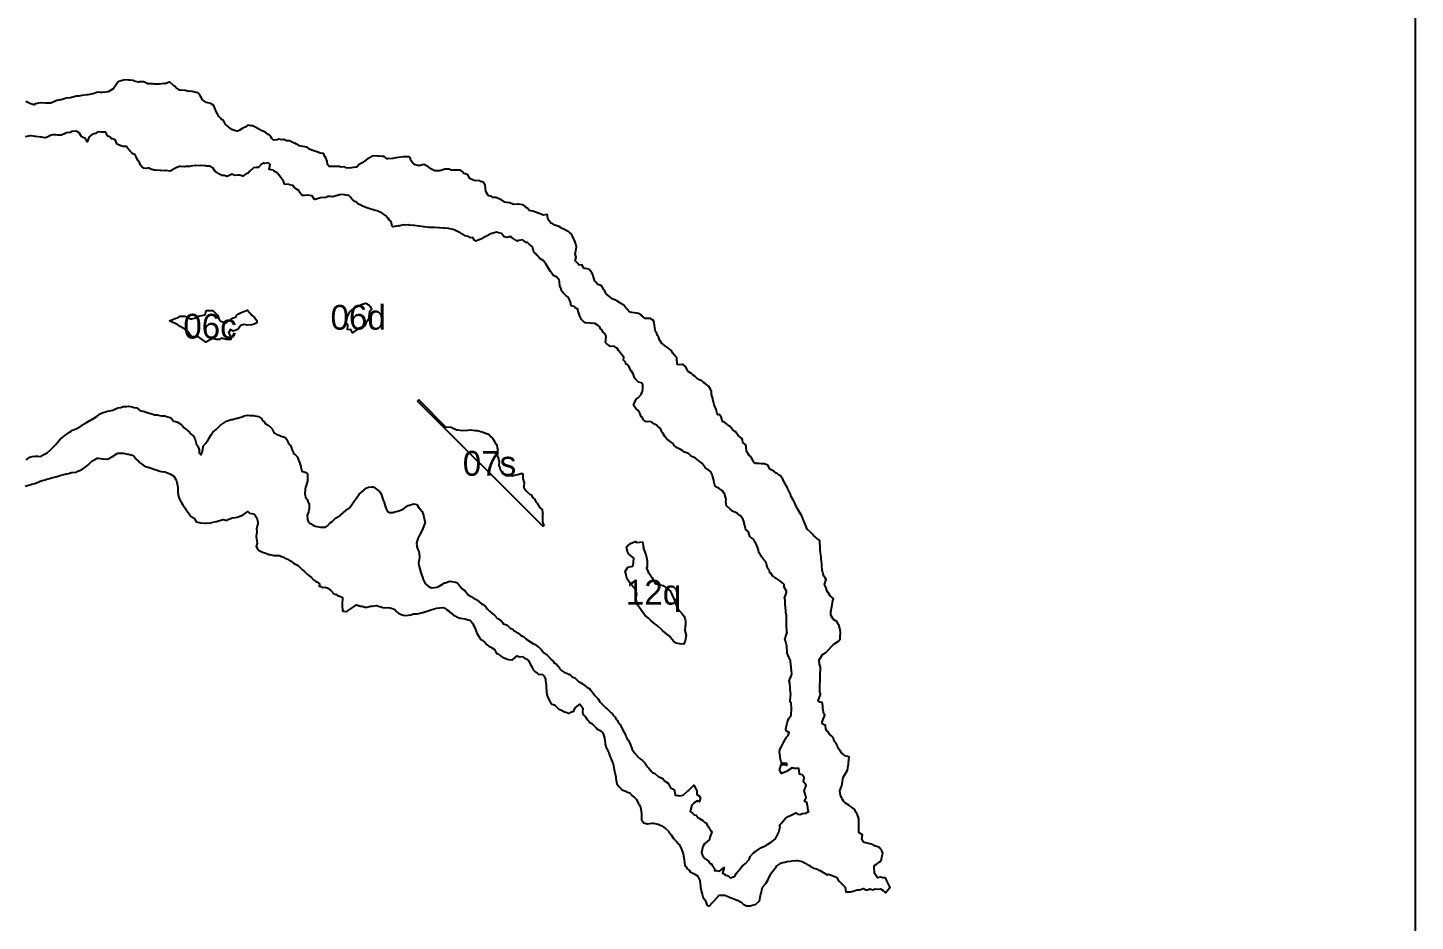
# Model space of a CAD drawing. Header units: millimetres. Extents: x 0 to 600, y 0 to 900.
# Drawn here: x 140.9 to 280.8, y 577.2 to 667.3 of the extents above; entities that cross this region are included whole.
import ezdxf
from ezdxf.enums import TextEntityAlignment as Align

# ---------------------------------------------------------------- set-up
doc = ezdxf.new("R2010")
doc.units = ezdxf.units.MM
doc.layers.add('CORTE', color=1, linetype='Continuous')
doc.layers.add('GRABADO', color=5, linetype='Continuous')

msp = doc.modelspace()

# ---------------------------------------------------------------- linework, layer by layer
at = {"layer": 'CORTE'}
for points in [[(280.82, 732.69), (280.82, 456.02)], [(140.79, 623.7), (141.13, 623.97), (141.38, 624.01), (141.68, 624.06), (141.95, 624.06), (142.19, 624.03), (142.57, 624.23), (142.7, 624.29), (142.88, 624.39), (143.2, 624.65), (143.6, 625.08), (143.72, 625.21), (144.21, 625.77), (144.25, 625.82), (144.33, 625.88), (144.78, 626.22), (145.15, 626.48), (145.3, 626.59), (145.45, 626.67), (145.83, 626.81), (146.28, 627.08), (146.34, 627.12), (146.4, 627.17), (146.87, 627.46), (147.26, 627.68), (147.4, 627.76), (147.57, 627.87), (147.92, 628.1), (148.25, 628.31), (148.45, 628.43), (148.86, 628.57), (148.98, 628.6), (149.01, 628.61), (149.5, 628.7), (149.65, 628.77), (150.03, 628.92), (150.33, 628.97), (150.56, 629.05), (150.93, 629.06), (151.1, 629.09), (151.45, 629.02), (151.63, 628.97), (151.92, 628.93), (152.19, 628.71), (152.25, 628.67), (152.68, 628.57), (152.69, 628.57), (153.09, 628.42), (153.2, 628.4), (153.53, 628.29), (153.72, 628.22), (153.97, 628.21), (154.24, 628.15), (154.43, 628.14), (154.77, 628.11), (154.91, 628.06), (155.3, 627.95), (155.37, 627.92), (155.42, 627.85), (155.63, 627.58), (155.82, 627.54), (156.05, 627.47), (156.36, 627.28), (156.42, 627.24), (156.5, 627.16), (156.72, 626.93), (156.89, 626.79), (157.04, 626.66), (157.26, 626.47), (157.34, 626.35), (157.42, 626.28), (157.66, 626.07), (157.82, 625.75), (157.85, 625.59), (157.96, 625.21), (158.01, 625.15), (158.07, 625.06), (158.21, 624.68), (158.23, 624.37), (158.37, 624.24), (158.4, 624.2), (158.48, 624.36), (158.59, 624.68), (158.61, 625.06), (158.88, 625.37), (159.15, 625.76), (159.4, 626.16), (159.61, 626.47), (159.93, 626.75), (160.37, 627.17), (160.46, 627.24), (160.58, 627.33), (160.99, 627.59), (161.45, 627.77), (161.54, 627.77), (162.05, 627.88), (162.06, 627.88), (162.57, 628.04), (162.75, 628.11), (163.12, 628.18), (163.33, 628.16), (163.65, 628.15), (163.84, 628.12), (164.19, 628.07), (164.31, 628), (164.51, 627.86), (164.61, 627.67), (164.74, 627.58), (164.88, 627.35), (165.17, 627.17), (165.23, 627.13), (165.26, 627.1), (165.56, 626.84), (165.75, 626.45), (165.76, 626.42), (165.78, 626.41), (166.08, 626.22), (166.28, 626.18), (166.5, 626.08), (166.82, 625.97), (166.91, 625.89), (167.03, 625.77), (167.16, 625.49), (167.37, 625.2), (167.41, 625.12), (167.45, 625.06), (167.59, 624.65), (167.74, 624.38), (167.8, 624.3), (167.87, 624.27), (168.12, 623.97), (168.22, 623.67), (168.31, 623.52), (168.42, 623.13), (168.46, 623.02), (168.47, 622.96), (168.57, 622.53), (168.9, 622.45), (168.98, 622.41), (169.14, 622.29), (169.15, 621.83), (169.13, 621.54), (168.94, 620.91), (168.93, 620.84), (168.92, 620.82), (168.88, 620.17), (168.89, 620.12), (168.94, 619.94), (169.09, 619.7), (169.16, 619.5), (169.31, 619.28), (169.32, 618.77), (169.24, 618.46), (169.11, 618.07), (169.15, 617.68), (169.25, 617.42), (169.34, 617.31), (169.43, 617.26), (169.69, 617.11), (169.94, 617.01), (170.08, 616.96), (170.44, 616.91), (170.55, 616.91), (170.94, 616.89), (171.14, 617.05), (171.44, 617.33), (171.58, 617.44), (171.96, 617.81), (172.45, 618.09), (172.48, 618.1), (172.51, 618.13), (173, 618.59), (173.33, 618.83), (173.52, 619.03), (173.83, 619.51), (174.04, 619.78), (174.34, 620.21), (174.57, 620.44), (175.02, 620.81), (175.11, 620.88), (175.3, 620.93), (175.67, 620.98), (175.72, 620.98), (175.83, 620.92), (176.09, 620.73), (176.24, 620.63), (176.42, 620.45), (176.6, 620.2), (176.65, 620.01), (176.78, 619.61), (176.81, 619.53), (176.82, 619.5), (176.97, 619.05), (177.05, 618.8), (177.14, 618.6), (177.28, 618.43), (177.42, 618.38), (177.75, 618.39), (177.96, 618.44), (178.26, 618.51), (178.63, 618.65), (178.77, 618.7), (178.95, 618.84), (179.29, 619.07), (179.53, 619.15), (179.85, 619.26), (180.15, 619.19), (180.41, 618.83), (180.41, 618.83), (180.43, 618.82), (180.7, 618.47), (180.83, 618.1), (180.86, 617.95), (180.97, 617.48), (180.98, 617.43), (180.99, 617.38), (180.96, 617.31), (180.73, 616.66), (180.44, 616.08), (180.35, 615.96), (180.28, 615.76), (180.13, 615.29), (180.16, 614.94), (180.26, 614.64), (180.35, 614.51), (180.44, 613.91), (180.43, 613.88), (180.34, 613.22), (180.35, 613.11), (180.44, 612.81), (180.5, 612.61), (180.51, 612.54), (180.65, 612.13), (180.74, 611.85), (180.8, 611.63), (180.96, 611.28), (180.99, 611.23), (181.03, 611.19), (181.29, 610.96), (181.45, 610.87), (181.64, 610.79), (181.93, 610.81), (182.17, 610.84), (182.43, 610.95), (182.83, 611.2), (182.96, 611.28), (183.03, 611.3), (183.5, 611.46), (183.69, 611.43), (184.05, 611.36), (184.15, 611.31), (184.34, 611.19), (184.48, 611.01), (184.61, 610.86), (184.74, 610.68), (184.99, 610.5), (185.07, 610.41), (185.13, 610.35), (185.34, 610.09), (185.65, 609.9), (185.69, 609.86), (185.77, 609.81), (186.02, 609.65), (186.16, 609.61), (186.4, 609.42), (186.69, 609.16), (186.71, 609.15), (186.77, 609.12), (187.08, 608.91), (187.23, 608.68), (187.34, 608.57), (187.48, 608.42), (187.65, 608.31), (187.74, 608.23), (187.99, 608.04), (188.26, 607.71), (188.26, 607.71), (188.63, 607.51), (188.8, 607.3), (188.88, 607.16), (189.23, 607.04), (189.28, 607.01), (189.31, 606.99), (189.58, 606.72), (189.83, 606.63), (189.95, 606.49), (190.18, 606.34), (190.28, 606.26), (190.34, 606.25), (190.63, 606.01), (190.87, 605.88), (190.99, 605.8), (191.16, 605.64), (191.31, 605.53), (191.39, 605.46), (191.66, 605.3), (191.91, 605.14), (192.02, 605.09), (192.25, 604.95), (192.39, 604.87), (192.45, 604.79), (192.7, 604.57), (192.96, 604.24), (192.96, 604.24), (192.97, 604.23), (193.29, 603.98), (193.49, 603.79), (193.61, 603.69), (193.7, 603.55), (193.9, 603.39), (194.01, 603.23), (194.21, 603.13), (194.45, 602.85), (194.5, 602.77), (194.55, 602.65), (194.75, 602.45), (195.05, 602.24), (195.08, 602.23), (195.24, 602.18), (195.44, 602.04), (195.56, 602.07), (195.81, 601.8), (196.09, 601.72), (196.21, 601.6), (196.34, 601.46), (196.49, 601.31), (196.61, 601.26), (196.86, 601.1), (197.14, 600.9), (197.21, 600.86), (197.3, 600.78), (197.56, 600.62), (197.68, 600.46), (197.85, 600.3), (198.02, 600.07), (198.11, 599.94), (198.2, 599.81), (198.4, 599.63), (198.57, 599.37), (198.64, 599.26), (198.72, 599.18), (198.93, 598.97), (199.23, 598.69), (199.24, 598.68), (199.25, 598.68), (199.54, 598.39), (199.77, 598.17), (199.85, 598.1), (199.94, 597.99), (200.13, 597.76), (200.3, 597.49), (200.38, 597.4), (200.44, 597.29), (200.64, 597.04), (200.82, 596.68), (200.86, 596.63), (200.88, 596.58), (201.07, 596.21), (201.22, 595.89), (201.26, 595.77), (201.35, 595.64), (201.5, 595.39), (201.6, 595.19), (201.7, 594.95), (201.86, 594.49), (201.86, 594.48), (201.87, 594.47), (202.1, 594.14), (202.37, 593.84), (202.38, 593.83), (202.39, 593.82), (202.69, 593.55), (202.9, 593.37), (203, 593.26), (203.15, 593.13), (203.3, 592.94), (203.43, 592.73), (203.57, 592.61), (203.69, 592.43), (203.83, 592.27), (203.94, 592.15), (204.17, 592.06), (204.47, 591.79), (204.48, 591.78), (204.52, 591.75), (204.85, 591.58), (204.99, 591.48), (205.18, 591.3), (205.51, 591.08), (205.54, 591.05), (205.55, 591.02), (205.73, 590.63), (206.03, 590.48), (206.1, 590.4), (206.13, 590.32), (206.2, 589.87), (206.52, 589.83), (206.62, 589.82), (207, 589.88), (207.52, 590.34), (207.54, 590.32), (207.55, 590.34), (208.1, 590.88), (208.28, 590.51), (208.39, 590.32), (208.39, 589.96), (208.67, 589.77), (208.69, 589.68), (208.75, 589.64), (208.66, 589.22), (208.45, 589.3), (208.13, 589.09), (207.9, 588.87), (207.77, 588.38), (207.72, 588.24), (207.96, 588.05), (208.12, 587.88), (208.32, 587.86), (208.53, 587.59), (208.62, 587.56), (208.65, 587.53), (209, 587.34), (209.17, 587.14), (209.34, 587.1), (209.43, 586.86), (209.57, 586.68), (209.71, 586.41), (209.81, 586.32), (209.89, 586.14), (209.72, 585.64), (209.66, 585.4), (209.18, 584.98), (209, 584.71), (208.94, 584.39), (208.88, 584.06), (208.98, 583.8), (209.18, 583.53), (209.24, 583.49), (209.29, 583.41), (209.57, 583.22), (209.7, 582.98), (209.87, 582.94), (209.96, 582.71), (210.13, 582.56), (210.22, 582.25), (210.34, 582.27), (210.67, 582.2), (211.14, 582.58), (210.97, 582.01), (211.19, 581.93), (211.26, 581.85), (211.56, 581.74), (211.76, 581.53), (211.9, 581.59), (212.21, 581.72), (212.39, 582.01), (212.73, 582.41), (212.95, 582.71), (213.26, 582.96), (213.66, 583.39), (213.77, 583.71), (214.14, 584.11), (214.32, 584.21), (214.42, 584.26), (214.84, 584.57), (215.35, 584.8), (215.37, 584.83), (215.39, 584.83), (215.88, 585.14), (216.31, 585.49), (216.38, 585.6), (216.67, 586.16), (216.78, 586.67), (216.73, 586.85), (216.91, 587.03), (217.35, 587.58), (217.45, 587.66), (217.53, 587.69), (217.98, 587.9), (218.39, 588.1), (218.57, 587.97), (218.78, 587.93), (219.04, 588.02), (219.4, 588.08), (219.54, 588.15), (219.67, 588.24), (219.62, 588.35), (219.55, 588.88), (219.53, 588.91), (219.51, 589.09), (219.24, 589.26), (219.43, 589.61), (219.3, 590), (219.23, 590.3), (219.4, 590.86), (219.37, 590.96), (219.16, 591.21), (219.2, 591.67), (219.11, 591.79), (219.01, 591.94), (218.75, 592), (218.71, 592.37), (218.68, 592.57), (218.54, 592.56), (218.19, 592.57), (218.02, 592.65), (217.54, 592.33), (217.54, 592.32), (217.52, 592.31), (216.94, 592.06), (216.82, 592.22), (216.73, 592.37), (216.91, 592.98), (217.42, 592.98), (217.45, 592.86), (217.47, 593.06), (217.46, 593.07), (217.45, 593.08), (216.98, 593.08), (216.9, 593.25), (216.81, 593.65), (216.79, 593.76), (216.73, 594.25), (216.76, 594.49), (216.9, 594.71), (217.12, 595.2), (217.43, 595.72), (217.59, 595.9), (217.7, 596.21), (217.43, 596.34), (217.38, 596.46), (217.35, 596.54), (217.42, 596.88), (217.54, 597.27), (217.68, 597.62), (217.9, 597.96), (217.94, 598.63), (217.89, 599.22), (217.8, 599.29), (217.84, 599.91), (217.88, 600.03), (217.82, 600.56), (217.82, 600.71), (217.77, 601.17), (217.71, 601.42), (217.94, 601.99), (217.97, 602.12), (217.98, 602.16), (217.94, 602.43), (217.89, 602.73), (217.9, 602.8), (217.85, 603.37), (217.84, 603.47), (217.67, 603.79), (217.5, 604.18), (217.5, 604.3), (217.46, 604.89), (217.47, 604.94), (217.42, 605.02), (217.33, 605.43), (217.26, 605.57), (217.42, 606.11), (217.5, 606.28), (217.48, 606.34), (217.45, 606.97), (217.45, 607.66), (217.45, 607.7), (217.42, 607.99), (217.38, 608.31), (217.38, 608.35), (217.34, 608.93), (217.29, 609.04), (217.31, 609.59), (217.23, 609.74), (217.42, 610.32), (217.43, 610.44), (217.42, 610.46), (217.21, 610.85), (217.21, 611.11), (217.06, 611.27), (216.92, 611.37), (216.74, 611.53), (216.42, 611.72), (216.37, 611.72), (216.34, 611.78), (216.02, 611.98), (215.87, 612.27), (215.74, 612.31), (215.71, 612.5), (215.53, 612.76), (215.43, 613.2), (215.4, 613.27), (215.34, 613.4), (215.16, 613.62), (214.95, 613.87), (214.88, 613.96), (214.81, 614.1), (214.64, 614.36), (214.62, 614.59), (214.5, 614.87), (214.33, 615.29), (214.33, 615.33), (214.29, 615.36), (214.1, 615.69), (213.79, 615.9), (213.76, 615.92), (213.73, 615.97), (213.6, 616.43), (213.34, 616.65), (213.31, 616.77), (213.24, 617.06), (213.17, 617.3), (213.17, 617.37), (213.02, 617.75), (212.8, 618.03), (212.77, 618.07), (212.74, 618.08), (212.45, 618.32), (212.23, 618.41), (212.05, 618.49), (211.76, 618.72), (211.74, 618.75), (211.71, 618.75), (211.39, 619.06), (211.31, 619.47), (211.34, 619.73), (211.21, 620.16), (211.23, 620.25), (211.16, 620.29), (210.98, 620.56), (210.65, 620.8), (210.25, 621), (210.12, 621.54), (210.12, 621.57), (210.1, 621.64), (209.98, 622.07), (209.93, 622.22), (209.81, 622.49), (209.61, 622.63), (209.47, 622.7), (209.25, 622.9), (209.18, 623.04), (209.07, 623.14), (208.91, 623.36), (208.59, 623.58), (208.58, 623.58), (208.26, 623.86), (208.05, 623.96), (207.86, 624.04), (207.59, 624.28), (207.56, 624.33), (207.54, 624.33), (207.15, 624.46), (206.99, 624.6), (206.8, 624.7), (206.48, 624.86), (206.42, 624.89), (206.32, 624.97), (206.08, 625.17), (205.93, 625.37), (205.8, 625.48), (205.56, 625.65), (205.44, 625.69), (205.41, 625.75), (205.16, 626.04), (204.96, 626.38), (204.93, 626.44), (204.88, 626.52), (204.72, 626.84), (204.47, 627.06), (204.42, 627.11), (204.38, 627.14), (204.07, 627.33), (203.86, 627.47), (203.74, 627.55), (203.37, 627.53), (203.21, 627.56), (202.98, 627.76), (202.93, 627.94), (202.79, 628.01), (202.67, 628.32), (202.61, 628.46), (202.45, 628.68), (202.28, 628.84), (202.15, 628.99), (202.01, 629.19), (202.27, 629.79), (202.48, 629.95), (202.79, 630.26), (202.93, 630.6), (202.94, 630.81), (202.94, 631.26), (202.9, 631.38), (202.82, 631.44), (202.52, 631.51), (202.28, 631.75), (202.2, 631.81), (202.1, 631.94), (202, 632.29), (201.8, 632.62), (201.76, 632.64), (201.74, 632.7), (201.56, 633.08), (201.37, 633.3), (201.25, 633.35), (201.21, 633.55), (200.99, 633.74), (201.02, 634.03), (200.87, 634.23), (200.7, 634.46), (200.61, 634.58), (200.5, 634.71), (200.37, 634.95), (200.2, 635.03), (200.05, 635.16), (199.7, 635.13), (199.54, 635.21), (199.33, 635.39), (199.2, 635.53), (199.24, 636.13), (199.21, 636.24), (199.13, 636.41), (198.96, 636.56), (198.81, 636.78), (198.68, 636.89), (198.61, 637.1), (198.44, 637.23), (198.12, 637.45), (198.11, 637.45), (197.63, 637.47), (197.62, 637.47), (197.12, 637.51), (197.06, 637.55), (196.78, 637.84), (196.59, 638.19), (196.56, 638.27), (196.51, 638.48), (196.41, 638.77), (196.4, 638.87), (196.13, 639.02), (196.01, 639.16), (195.74, 639.22), (195.66, 639.59), (195.6, 639.76), (195.47, 640.07), (195.4, 640.11), (195.17, 640.25), (195.04, 640.38), (194.95, 640.5), (194.75, 640.72), (194.72, 640.98), (194.58, 641.2), (194.55, 641.68), (194.52, 641.79), (194.43, 641.92), (194.27, 642.11), (193.93, 642.28), (193.88, 642.31), (193.86, 642.35), (193.63, 642.68), (193.42, 643.06), (193.41, 643.09), (193.38, 643.12), (193.16, 643.45), (192.93, 643.74), (192.92, 643.77), (192.9, 643.77), (192.55, 644), (192.34, 644.27), (192.26, 644.34), (192.23, 644.43), (191.96, 644.63), (191.84, 645.15), (191.83, 645.16), (191.82, 645.17), (191.51, 645.4), (191.32, 645.61), (191.18, 645.59), (190.93, 645.8), (190.83, 645.86), (190.81, 645.87), (190.46, 645.79), (190.31, 645.75), (190.25, 645.76), (190.19, 645.8), (189.89, 646.01), (189.75, 646.11), (189.56, 646.19), (189.26, 646.12), (188.98, 646.17), (188.7, 646.5), (188.28, 646.6), (188.21, 646.63), (187.73, 646.52), (187.71, 646.52), (187.62, 646.49), (187.2, 646.25), (186.9, 646.09), (186.68, 645.98), (186.29, 645.79), (186.12, 645.74), (186.07, 645.76), (185.97, 645.81), (185.82, 646.12), (185.58, 646.07), (185.37, 646.22), (185.05, 646.29), (184.94, 646.35), (184.67, 646.49), (184.57, 646.56), (184.52, 646.58), (184.19, 646.75), (184, 646.85), (183.81, 646.91), (183.49, 646.97), (183.36, 647), (182.98, 647.04), (182.88, 647.05), (182.46, 647.07), (182.38, 647.08), (181.93, 647.11), (181.88, 647.11), (181.41, 647.13), (181.37, 647.13), (180.89, 647.18), (180.89, 647.18), (180.87, 647.18), (180.41, 647.24), (180.36, 647.24), (179.93, 647.3), (179.84, 647.31), (179.44, 647.35), (179.32, 647.37), (178.93, 647.35), (178.8, 647.37), (178.35, 647.26), (178.28, 647.27), (177.78, 647.18), (177.73, 647.17), (177.7, 647.2), (177.69, 647.22), (177.56, 647.73), (177.37, 647.9), (177.29, 648.05), (177.18, 648.13), (177, 648.33), (176.67, 648.55), (176.66, 648.56), (176.63, 648.58), (176.29, 648.74), (176.17, 648.78), (175.87, 648.87), (175.65, 648.94), (175.44, 648.99), (175.12, 649.11), (175.02, 649.13), (174.73, 649.27), (174.62, 649.31), (174.58, 649.33), (174.22, 649.49), (174.05, 649.7), (173.9, 649.75), (173.66, 649.97), (173.56, 650.05), (173.51, 650.15), (173.31, 650.35), (173.04, 650.36), (172.86, 650.42), (172.53, 650.45), (172.37, 650.42), (172.03, 650.29), (171.66, 650.19), (171.47, 650.24), (171.19, 650.24), (170.98, 650.15), (170.53, 650.09), (170.44, 650.11), (170.03, 649.96), (169.92, 649.93), (169.87, 649.94), (169.82, 649.98), (169.6, 650.3), (169.38, 650.35), (169.18, 650.36), (168.87, 650.33), (168.59, 650.34), (168.34, 650.69), (168.32, 650.75), (168.29, 650.8), (168.02, 650.99), (167.76, 651.23), (167.73, 651.31), (167.64, 651.35), (167.33, 651.42), (167.28, 651.45), (166.83, 651.48), (166.71, 651.78), (166.61, 651.93), (166.51, 652.07), (166.36, 652.28), (166.2, 652.46), (166.09, 652.61), (165.9, 652.74), (165.74, 652.82), (165.69, 652.89), (165.28, 652.96), (165.37, 653.48), (165.26, 653.58), (165.19, 653.64), (164.8, 653.58), (164.7, 653.6), (164.46, 653.45), (164.2, 653.17), (163.98, 653.18), (163.68, 653.13), (163.3, 652.76), (163.16, 652.58), (163, 652.55), (162.61, 652.29), (162.32, 652.39), (162.08, 652.39), (161.79, 652.37), (161.55, 652.5), (161.32, 652.39), (161.03, 652.24), (160.74, 652.37), (160.49, 652.37), (160.27, 652.49), (159.95, 652.68), (159.91, 652.69), (159.82, 652.76), (159.64, 653.08), (159.42, 653.21), (159.32, 653.29), (158.93, 653.31), (158.85, 653.33), (158.4, 653.36), (158.36, 653.37), (157.89, 653.34), (157.83, 653.35), (157.38, 653.31), (157.26, 653.26), (156.85, 653.28), (156.71, 653.23), (156.33, 653.28), (156.21, 653.25), (155.83, 653.1), (155.41, 652.87), (155.29, 652.8), (154.85, 652.85), (154.76, 652.82), (154.34, 652.87), (154.24, 652.85), (153.81, 652.88), (153.69, 652.91), (153.34, 652.98), (153.17, 653.12), (152.92, 653.07), (152.64, 653.09), (152.44, 653.22), (152.26, 653.47), (152.21, 653.66), (152.08, 653.82), (151.96, 654.02), (151.91, 654.17), (151.78, 654.43), (151.58, 654.54), (151.42, 654.63), (151.22, 654.85), (151.14, 654.98), (151.04, 655.09), (150.88, 655.28), (150.56, 655.28), (150.41, 655.33), (150.03, 655.47), (149.97, 655.48), (149.93, 655.55), (149.77, 655.93), (149.51, 656.06), (149.38, 656.05), (149.24, 656.22), (149.05, 656.33), (148.95, 656.38), (148.81, 656.71), (148.47, 656.71), (148.35, 656.73), (147.98, 656.75), (147.75, 656.59), (147.47, 656.53), (147.13, 656.24), (146.91, 655.75), (146.76, 656.09), (146.44, 656.22), (146.39, 656.27), (146.34, 656.29), (146.13, 656.65), (145.83, 656.81), (145.8, 656.83), (145.37, 656.78), (145.2, 656.68), (144.84, 656.66), (144.57, 656.53), (144.31, 656.41), (143.93, 656.42), (143.77, 656.47), (143.45, 656.45), (143.28, 656.42), (142.89, 656.21), (142.74, 656.17), (142.7, 656.17), (142.32, 656.21), (142.23, 656.23), (142.21, 656.22), (141.74, 656.3), (141.67, 656.3), (141.28, 656.36), (141.17, 656.36), (140.69, 656.26)]]:
    msp.add_lwpolyline(points, dxfattribs=at)
for points in [[(173.17, 636.81), (173.19, 637.26), (173.04, 637.47), (173.03, 637.69), (173.11, 637.89), (173.18, 638.15), (173.41, 638.6), (173.44, 638.63), (173.97, 639.07), (174.25, 639.18), (174.66, 639.37), (175.03, 639.49), (175.34, 639.31), (175.49, 639.1), (175.6, 638.85), (175.39, 638.64), (175.36, 638.4), (175.32, 638.15), (175.37, 637.97), (175.24, 637.79), (175.01, 637.48), (174.88, 637.15), (174.29, 636.93), (174.17, 636.85), (173.68, 636.49), (173.51, 636.82), (173.17, 636.81)], [(158.83, 638.3), (158.94, 638.75), (159.61, 638.75), (160.08, 638.28), (160.23, 637.83), (160.27, 637.76), (160.32, 637.71), (160.52, 637.62), (160.94, 637.5), (161.08, 637.66), (161.33, 637.78), (161.44, 637.91), (161.64, 638), (161.9, 638.08), (162.01, 638.29), (162.18, 638.41), (162.33, 638.48), (162.61, 638.62), (163.08, 638.77), (163.52, 638.29), (163.8, 638.03), (164.02, 637.74), (164.04, 637.51), (163.78, 637.38), (163.53, 637.29), (163.05, 637.26), (162.77, 637.33), (162.37, 637.22), (162.39, 637.2), (162.12, 636.82), (161.66, 636.67), (161.36, 636.82), (161.27, 636.62), (161.18, 636.56), (161.35, 636.17), (161.41, 635.81), (160.96, 635.81), (160.44, 635.96), (160.31, 635.81), (159.92, 635.81), (159.59, 635.93), (159.33, 635.78), (158.88, 635.54), (158.16, 636.08), (157.46, 636.08), (157.08, 636.62), (156.76, 636.86), (156.29, 637.13), (156.07, 637.3), (155.24, 637.72), (155.85, 637.97), (156.08, 638), (156.29, 638.16), (156.82, 638.16), (157.34, 637.92), (157.49, 637.9), (157.88, 638.01), (158.15, 638.1), (158.27, 638.22), (158.83, 638.3)], [(192.95, 617.12), (192.95, 617.11), (192.96, 617.09), (192.96, 617.08), (192.95, 617.07), (192.95, 617.07), (192.95, 617.06), (192.95, 617.05), (192.94, 617.04), (192.93, 617.03), (192.92, 617.02), (192.91, 617.02), (192.9, 617.02), (192.9, 617.01), (192.89, 617.01), (192.87, 617.01), (192.86, 617.01), (192.85, 617.02), (192.83, 617.03), (180.24, 629.62), (180.35, 629.73), (183.06, 627.01), (183.62, 626.98), (183.64, 626.98), (184.04, 626.79), (184.05, 626.79), (184.07, 626.77), (184.12, 626.71), (184.31, 626.71), (184.31, 626.71), (184.78, 626.66), (185.32, 626.68), (185.57, 626.73), (185.58, 626.73), (186.06, 626.66), (186.25, 626.65), (186.25, 626.65), (186.39, 626.62), (186.84, 626.49), (186.85, 626.49), (187.09, 626.38), (187.38, 626.27), (187.4, 626.27), (187.41, 626.26), (187.62, 626.01), (187.77, 625.89), (187.78, 625.88), (187.96, 625.62), (187.97, 625.62), (187.97, 625.61), (188.05, 625.4), (188.21, 625.25), (188.21, 625.25), (188.22, 625.23), (188.23, 625.21), (188.27, 624.87), (188.3, 624.84), (188.31, 624.83), (188.32, 624.81), (188.32, 624.79), (188.32, 624.77), (188.29, 624.68), (188.31, 624.38), (188.31, 624.37), (188.27, 624.1), (188.34, 624), (188.35, 623.99), (188.36, 623.97), (188.36, 623.97), (188.44, 623.59), (188.45, 623.58), (188.46, 623.56), (188.46, 623.54), (188.46, 623.54), (188.46, 623.53), (188.44, 623.13), (188.53, 622.89), (188.53, 622.89), (188.56, 622.74), (188.77, 622.44), (188.84, 622.39), (188.84, 622.39), (189.12, 622.1), (189.67, 622.11), (189.82, 622.09), (189.89, 622.11), (190.36, 622.21), (190.66, 622.3), (190.66, 622.3), (190.68, 622.3), (190.77, 622.31), (190.78, 622.31), (190.79, 622.31), (190.8, 622.31), (190.8, 622.31), (190.82, 622.3), (190.84, 622.28), (190.85, 622.26), (190.86, 622.25), (190.86, 622.24), (190.86, 622.23), (190.85, 622.23), (190.84, 622.18), (190.84, 622.14), (190.84, 621.78), (190.92, 621.6), (190.92, 621.6), (190.93, 621.58), (190.97, 621.37), (190.97, 621.37), (190.95, 621.05), (190.95, 621.04), (190.91, 620.95), (190.94, 620.91), (190.94, 620.91), (191.15, 620.6), (191.26, 620.51), (191.53, 620.24), (191.65, 620.18), (191.66, 620.18), (191.68, 620.16), (191.68, 620.16), (191.86, 619.86), (191.99, 619.76), (192, 619.75), (192.01, 619.74), (192.16, 619.47), (192.31, 619.32), (192.44, 619.08), (192.58, 618.86), (192.78, 618.73), (192.79, 618.72), (192.8, 618.7), (192.8, 618.69), (192.8, 618.68), (192.83, 618.32), (192.85, 618.29), (192.85, 618.28), (192.86, 618.27), (192.86, 618.25), (192.85, 618.23), (192.82, 618.18), (192.82, 617.83), (192.84, 617.57), (192.85, 617.43), (192.95, 617.12)], [(207.31, 605.99), (207.29, 605.84), (207.23, 605.44), (207.19, 605.36), (207.08, 605.1), (206.68, 605.12), (206.3, 605.21), (206.04, 605.41), (205.59, 605.93), (205.58, 605.93), (205.55, 605.96), (204.97, 606.45), (204.9, 606.51), (204.38, 606.97), (204.2, 607.13), (203.77, 607.5), (203.51, 607.72), (203.16, 608.03), (202.8, 608.51), (202.77, 608.56), (202.75, 608.59), (202.38, 609.09), (202.3, 609.48), (202.26, 609.64), (202.32, 610.01), (202.35, 610.16), (202.21, 610.6), (202.24, 610.66), (202.12, 610.75), (201.72, 611.17), (201.41, 611.63), (201.37, 611.7), (201.34, 611.75), (201.23, 612.24), (201.18, 612.43), (201.39, 612.8), (201.4, 612.83), (201.44, 612.86), (201.94, 612.97), (202.01, 613.31), (202.01, 613.37), (202.04, 613.79), (201.52, 614.22), (201.42, 614.31), (201.4, 614.44), (201.31, 614.89), (201.37, 614.97), (201.43, 615.01), (201.71, 615.25), (202.17, 615.45), (202.35, 615.35), (202.93, 615.42), (203, 614.87), (202.99, 614.84), (203.15, 614.38), (203.26, 614.13), (203.33, 613.84), (203.37, 613.5), (203.37, 613.31), (203.39, 612.95), (203.32, 612.78), (203.48, 612.39), (203.5, 612.3), (203.61, 612.18), (203.88, 611.78), (204.1, 611.41), (204.16, 611.26), (204.28, 611.17), (204.44, 611.15), (204.98, 611.03), (205.36, 610.75), (205.7, 610.47), (205.85, 610.2), (205.9, 610.05), (206.08, 609.67), (206.23, 609.28), (206.29, 609.15), (206.4, 608.82), (206.52, 608.64), (206.69, 608.42), (206.94, 608.12), (207.1, 607.88), (207.22, 607.58), (207.25, 607.45), (207.25, 607.02), (207.23, 606.92), (207.17, 606.51), (207.17, 606.47), (207.31, 605.99)]]:
    msp.add_lwpolyline(points, close=True, dxfattribs=at)
at = {"layer": 'GRABADO'}
for points in [[(280.82, 732.69), (280.82, 478.57)], [(140.68, 621.02), (141.14, 621.16), (141.36, 621.22), (141.66, 621.3), (142.06, 621.47), (142.18, 621.53), (142.53, 621.63), (142.71, 621.68), (142.76, 621.7), (143.23, 621.85), (143.45, 621.91), (143.76, 621.98), (144.1, 622.08), (144.28, 622.13), (144.75, 622.25), (144.8, 622.27), (145.05, 622.32), (145.33, 622.4), (145.4, 622.41), (145.84, 622.43), (145.99, 622.53), (146.35, 622.68), (146.81, 623.01), (146.87, 623.04), (146.98, 623.15), (147.39, 623.56), (147.64, 623.7), (147.94, 623.84), (148.06, 623.84), (148.48, 623.79), (148.54, 623.8), (148.99, 623.76), (149.03, 623.78), (149.49, 624.01), (149.96, 624.32), (150.03, 624.36), (150.58, 624.36), (151, 624.27), (151.11, 624.26), (151.46, 624.15), (151.67, 624.02), (151.81, 623.87), (151.94, 623.69), (152.09, 623.55), (152.19, 623.42), (152.39, 623.28), (152.7, 623.06), (152.72, 623.05), (152.84, 623.02), (153.14, 622.93), (153.21, 622.91), (153.57, 622.79), (153.74, 622.72), (153.98, 622.65), (154.25, 622.55), (154.39, 622.52), (154.77, 622.47), (154.87, 622.44), (155.19, 622.32), (155.29, 622.28), (155.32, 622.25), (155.66, 622.04), (155.87, 621.72), (155.91, 621.64), (155.93, 621.58), (156.03, 621.08), (156.07, 620.87), (156.08, 620.44), (156.11, 620.18), (156.17, 619.89), (156.33, 619.51), (156.36, 619.47), (156.39, 619.42), (156.59, 619.09), (156.79, 618.82), (156.85, 618.74), (156.91, 618.65), (157.1, 618.39), (157.28, 618.13), (157.35, 618.04), (157.42, 617.97), (157.7, 617.81), (157.92, 617.44), (158.34, 617.35), (158.42, 617.34), (158.83, 617.31), (158.93, 617.3), (159.37, 617.35), (159.45, 617.36), (159.93, 617.46), (159.96, 617.47), (159.98, 617.47), (160.49, 617.65), (160.67, 617.67), (161.01, 617.57), (161.15, 617.66), (161.53, 617.83), (161.84, 617.86), (162.05, 617.9), (162.53, 618.09), (162.57, 618.1), (162.64, 618.14), (163.13, 618.47), (163.28, 618.32), (163.68, 618.26), (163.74, 618.2), (163.83, 618.13), (164.03, 617.84), (164.12, 617.4), (164.14, 617.26), (164.01, 616.69), (164.04, 616.42), (163.96, 616), (164.01, 615.7), (164.05, 615.3), (163.98, 614.96), (164.13, 614.65), (164.17, 614.6), (164.2, 614.59), (164.52, 614.41), (164.71, 614.34), (164.94, 614.29), (165.24, 614.16), (165.34, 614.13), (165.74, 614.05), (165.78, 614.05), (166.26, 614.04), (166.31, 614.03), (166.43, 613.98), (166.74, 613.88), (166.82, 613.82), (167.11, 613.68), (167.34, 613.54), (167.48, 613.47), (167.74, 613.28), (167.82, 613.23), (167.86, 613.2), (168.2, 613.03), (168.4, 612.83), (168.51, 612.73), (168.67, 612.58), (168.82, 612.45), (168.92, 612.37), (169.12, 612.15), (169.43, 611.9), (169.44, 611.9), (169.46, 611.89), (169.75, 611.6), (169.95, 611.44), (170.09, 611.38), (170.34, 611.17), (170.31, 610.94), (170.46, 610.96), (170.67, 610.81), (170.97, 610.84), (171.19, 610.76), (171.5, 610.51), (171.53, 610.49), (171.54, 610.48), (171.81, 610.19), (172.04, 610.11), (172.18, 610.01), (172.56, 609.89), (172.62, 609.85), (172.68, 609.77), (172.65, 609.1), (172.64, 609.05), (172.66, 608.48), (172.76, 608.43), (173.04, 608.4), (173.05, 608.4), (173.15, 608.43), (173.53, 608.69), (173.96, 608.98), (174.09, 609.07), (174.5, 608.95), (174.64, 608.94), (174.93, 608.82), (175.13, 608.83), (175.5, 608.92), (175.66, 608.93), (176.09, 608.99), (176.21, 608.97), (176.54, 608.86), (176.73, 608.79), (176.96, 608.76), (177.24, 608.79), (177.49, 608.75), (177.78, 608.68), (177.94, 608.6), (178.11, 608.41), (178.23, 608.29), (178.32, 608.24), (178.59, 608.1), (178.82, 608.03), (179, 607.99), (179.32, 608.04), (179.56, 608.07), (179.84, 608.15), (180.16, 608.16), (180.35, 608.21), (180.78, 608.3), (180.87, 608.33), (181.18, 608.43), (181.4, 608.5), (181.46, 608.52), (181.92, 608.65), (182.15, 608.74), (182.45, 608.76), (182.75, 608.8), (183.02, 608.72), (183.17, 608.61), (183.43, 608.42), (183.5, 608.34), (183.56, 608.3), (183.81, 608.06), (184.07, 607.92), (184.16, 607.87), (184.53, 607.73), (184.57, 607.72), (184.57, 607.72), (185.04, 607.67), (185.1, 607.64), (185.48, 607.52), (185.65, 607.38), (185.81, 607.2), (185.89, 607), (186, 606.74), (186.18, 606.31), (186.18, 606.3), (186.19, 606.28), (186.4, 605.89), (186.55, 605.63), (186.63, 605.56), (186.69, 605.53), (186.98, 605.33), (187.22, 605.08), (187.28, 605.04), (187.39, 604.95), (187.62, 604.81), (187.73, 604.74), (187.99, 604.56), (188.16, 604.23), (188.21, 604.17), (188.25, 604.15), (188.55, 603.95), (188.77, 603.8), (188.91, 603.76), (189.26, 603.59), (189.27, 603.6), (189.41, 603.57), (189.76, 603.51), (189.78, 603.5), (189.85, 603.56), (190.29, 603.92), (190.51, 603.83), (190.85, 603.86), (191, 603.74), (191.33, 603.56), (191.37, 603.51), (191.41, 603.47), (191.6, 603.08), (191.76, 602.83), (191.81, 602.67), (191.93, 602.49), (192.06, 602.34), (192.31, 602.17), (192.38, 602.1), (192.41, 602.09), (192.84, 602.03), (192.98, 601.9), (193.14, 601.62), (193.14, 601.42), (193.21, 601.01), (193.21, 600.72), (193.23, 600.34), (193.27, 600.04), (193.33, 599.81), (193.51, 599.45), (193.53, 599.4), (193.56, 599.37), (193.76, 599.06), (194, 598.98), (194.15, 598.88), (194.35, 598.69), (194.45, 598.59), (194.52, 598.54), (194.83, 598.41), (195.04, 598.27), (195.21, 598.25), (195.52, 598.1), (195.68, 598.25), (196, 598.35), (196.14, 598.68), (196.59, 599.05), (196.76, 598.84), (196.9, 598.66), (196.87, 598.23), (196.94, 597.98), (197.07, 597.88), (197.16, 597.78), (197.33, 597.52), (197.53, 597.3), (197.61, 597.22), (197.67, 597.18), (197.95, 596.98), (198.2, 596.69), (198.24, 596.66), (198.28, 596.61), (198.58, 596.44), (198.72, 596.33), (198.93, 596.17), (199.02, 595.87), (199.07, 595.62), (199.16, 595.17), (199.16, 595.03), (199.26, 594.69), (199.32, 594.57), (199.34, 594.49), (199.51, 594.13), (199.62, 593.81), (199.69, 593.69), (199.78, 593.4), (199.88, 593.23), (199.91, 593.1), (200.02, 592.71), (200.07, 592.4), (200.13, 592.16), (200.24, 591.7), (200.24, 591.6), (200.31, 591.17), (200.33, 591.05), (200.34, 591.03), (200.57, 590.71), (200.82, 590.44), (200.84, 590.41), (200.94, 590.37), (201.24, 590.27), (201.31, 590.23), (201.65, 590.1), (201.86, 589.86), (201.95, 589.79), (202.08, 589.66), (202.27, 589.49), (202.4, 589.24), (202.48, 589.07), (202.57, 588.95), (202.71, 588.66), (202.78, 588.23), (202.8, 588.05), (202.8, 587.53), (202.82, 587.4), (202.91, 587.27), (203.05, 587.09), (203.39, 586.98), (203.43, 586.98), (203.89, 587.04), (204.02, 587.06), (204.44, 586.97), (204.49, 586.96), (204.58, 586.89), (204.89, 586.78), (204.99, 586.7), (205.25, 586.53), (205.52, 586.24), (205.55, 586.21), (205.57, 586.18), (205.82, 585.87), (206.05, 585.51), (206.05, 585.5), (206.06, 585.49), (206.36, 585.22), (206.57, 584.95), (206.64, 584.87), (206.69, 584.78), (206.85, 584.44), (206.97, 584.08), (207.03, 583.97), (207.11, 583.39), (207.11, 583.37), (207.11, 583.37), (207.2, 582.81), (207.27, 582.7), (207.42, 582.45), (207.61, 582.3), (207.71, 582.16), (208, 582.03), (208.08, 581.98), (208.12, 581.96), (208.45, 581.73), (208.67, 581.33), (208.68, 581.3), (208.69, 581.29), (208.77, 580.7), (208.77, 580.58), (208.85, 580.14), (208.93, 579.9), (208.99, 579.64), (209.19, 579.34), (209.23, 579.28), (209.26, 579.21), (209.4, 578.82), (209.64, 578.67), (209.97, 579.04), (210.11, 579.18), (210.14, 579.23), (210.66, 579.79), (211.1, 579.8), (211.23, 579.8), (211.55, 579.66), (211.77, 579.55), (211.94, 579.5), (212.29, 579.37), (212.36, 579.34), (212.55, 579.25), (212.72, 579.13), (212.82, 579.11), (213.08, 578.89), (213.34, 578.77), (213.44, 578.71), (213.81, 578.71), (213.97, 578.78), (214.32, 578.87), (214.7, 579.23), (214.8, 579.75), (214.84, 579.9), (214.88, 580), (215.02, 580.61), (215.34, 580.98), (215.55, 581.31), (215.86, 581.95), (215.89, 582.01), (216.38, 582.64), (216.43, 582.71), (216.94, 583.07), (217.25, 583.13), (217.48, 583.2), (217.87, 583.24), (218.01, 583.25), (218.42, 583.28), (218.54, 583.29), (218.92, 583.21), (219.09, 583.14), (219.32, 583.01), (219.62, 582.83), (219.67, 582.81), (219.83, 582.73), (220.05, 582.59), (220.14, 582.51), (220.45, 582.45), (220.66, 582.3), (220.83, 582.27), (221.2, 582.06), (221.21, 582.05), (221.26, 582.03), (221.52, 581.84), (221.67, 581.92), (222.04, 581.79), (222.22, 581.71), (222.46, 581.62), (222.65, 581.31), (222.69, 581.23), (222.76, 581.2), (223, 580.94), (223.29, 580.67), (223.31, 580.65), (223.35, 580.61), (223.43, 580.13), (223.88, 580.13), (224.26, 580.22), (224.56, 580.34), (224.8, 580.32), (225.21, 580.48), (225.36, 580.35), (225.61, 580.35), (225.85, 580.45), (226.14, 580.34), (226.37, 580.42), (226.7, 580.39), (226.91, 580.44), (227.19, 580.26), (227.42, 580.04), (227.83, 580.55), (227.87, 580.58), (227.67, 580.96), (227.56, 581.24), (227.49, 581.42), (227.39, 581.56), (227.15, 581.53), (226.9, 581.62), (226.62, 581.55), (226.33, 581.93), (226.32, 581.97), (226.3, 582.06), (226.26, 582.6), (226.27, 582.68), (226.32, 582.78), (226.46, 582.89), (226.85, 583.14), (227.01, 583.38), (227.03, 583.63), (227.14, 584.04), (227.04, 584.28), (226.84, 584.55), (226.8, 584.6), (226.63, 584.67), (226.42, 584.74), (226.36, 584.74), (226.02, 584.93), (225.84, 584.97), (225.58, 585.03), (225.3, 585.12), (225.15, 585.22), (225.02, 585.42), (225.09, 585.89), (224.75, 586.07), (224.74, 586.1), (224.73, 586.11), (224.73, 586.82), (224.73, 586.82), (224.73, 587.01), (224.74, 587.51), (224.74, 587.53), (224.56, 587.95), (224.44, 588.18), (224.35, 588.34), (224.24, 588.46), (224.06, 588.62), (223.75, 588.85), (223.73, 588.86), (223.72, 588.87), (223.37, 589.08), (223.18, 589.26), (223.08, 589.44), (223, 589.57), (222.87, 589.88), (222.82, 590.31), (222.97, 590.75), (223.04, 591.01), (223.16, 591.69), (223.16, 591.7), (223.17, 591.74), (223.57, 592.41), (223.69, 593.04), (223.69, 593.09), (223.7, 593.1), (223.75, 593.75), (223.74, 593.75), (223.74, 593.75), (223.3, 593.84), (223.19, 593.99), (222.98, 594.14), (222.81, 594.42), (222.72, 594.51), (222.65, 594.7), (222.52, 594.96), (222.45, 595.12), (222.26, 595.28), (222.13, 595.68), (222.08, 595.75), (222.05, 595.81), (221.78, 596.02), (221.62, 596.28), (221.51, 596.35), (221.41, 596.53), (221.37, 596.89), (221.09, 597.04), (221.04, 597.17), (221.02, 597.24), (221.08, 597.45), (221.3, 597.94), (221.21, 598.09), (221.11, 598.61), (221.09, 598.64), (221.08, 598.89), (221.04, 599.21), (220.8, 599.26), (220.61, 599.39), (220.86, 600.03), (220.79, 600.34), (220.81, 600.72), (220.8, 601.05), (220.82, 601.42), (220.83, 601.78), (220.82, 602.11), (220.87, 602.54), (220.86, 602.79), (220.77, 603.08), (220.73, 603.52), (221.1, 604.08), (221.4, 604.25), (221.62, 604.49), (222.05, 604.93), (222.14, 605.05), (222.32, 605.17), (222.67, 605.41), (222.85, 605.61), (222.84, 605.84), (222.89, 606.27), (222.83, 606.5), (222.76, 606.95), (222.73, 607.02), (222.66, 607.09), (222.5, 607.4), (222.16, 607.59), (222.16, 607.59), (222.13, 607.61), (221.89, 608.03), (221.89, 608.37), (221.99, 608.9), (222.03, 609.07), (222.12, 609.5), (222.17, 609.72), (222.16, 609.72), (221.84, 609.99), (221.62, 610.32), (221.57, 610.36), (221.55, 610.42), (221.4, 610.84), (221.25, 611.13), (221.43, 611.62), (221.33, 611.79), (221.21, 611.97), (221.08, 612.34), (221.05, 612.47), (221.04, 612.51), (220.99, 613.1), (220.98, 613.21), (220.94, 613.73), (220.92, 613.91), (220.86, 614.32), (220.83, 614.61), (220.84, 614.98), (220.8, 615.3), (220.78, 615.57), (220.58, 615.7), (220.47, 615.8), (220.32, 615.94), (220.15, 616.07), (220.05, 616.18), (219.86, 616.38), (219.54, 616.65), (219.53, 616.67), (219.51, 616.69), (219.36, 617.15), (219.24, 617.36), (219.16, 617.59), (218.99, 618.02), (218.98, 618.05), (218.75, 618.41), (218.53, 618.74), (218.51, 618.8), (218.47, 618.89), (218.32, 619.24), (218.22, 619.44), (218.11, 619.66), (217.95, 619.92), (217.87, 620.06), (217.87, 620.15), (217.69, 620.49), (217.52, 620.84), (217.5, 620.93), (217.43, 621.05), (217.28, 621.33), (217.17, 621.52), (217.08, 621.75), (216.91, 621.96), (216.82, 622.06), (216.64, 622.19), (216.49, 622.3), (216.4, 622.34), (216.16, 622.56), (215.88, 622.67), (215.76, 622.76), (215.7, 622.91), (215.56, 623.16), (215.37, 623.22), (215.19, 623.3), (214.87, 623.3), (214.69, 623.32), (214.34, 623.31), (214.16, 623.4), (214.07, 623.6), (213.94, 623.82), (213.78, 624.05), (213.67, 624.14), (213.56, 624.29), (213.4, 624.52), (213.36, 625.02), (213.34, 625.12), (213.25, 625.24), (213.04, 625.42), (213, 625.69), (212.88, 625.87), (212.74, 626), (212.55, 626.13), (212.4, 626.38), (212.32, 626.5), (212.22, 626.55), (211.98, 626.75), (211.72, 627.07), (211.71, 627.09), (211.7, 627.09), (211.37, 627.32), (211.18, 627.49), (211, 627.52), (210.9, 627.78), (210.83, 628.04), (210.66, 628.25), (210.51, 628.24), (210.41, 628.48), (210.33, 628.77), (210.17, 629.17), (210.15, 629.24), (210.1, 629.42), (210.02, 629.77), (209.99, 629.87), (209.88, 630.29), (209.87, 630.57), (209.78, 630.82), (209.59, 631.09), (209.54, 631.13), (209.44, 631.22), (209.22, 631.4), (209.08, 631.48), (208.89, 631.65), (208.57, 631.78), (208.5, 631.84), (208.39, 631.92), (208.19, 632.12), (208.03, 632.21), (207.86, 632.38), (207.52, 632.59), (207.51, 632.6), (207.48, 632.63), (207.3, 633.06), (207, 633.3), (206.93, 633.29), (206.49, 633.27), (206.45, 633.3), (206.42, 633.33), (206.39, 633.97), (206.36, 634.01), (206.12, 634.26), (205.93, 634.49), (205.86, 634.62), (205.8, 634.7), (205.58, 634.9), (205.42, 635.01), (205.24, 635.15), (204.94, 635.38), (204.91, 635.4), (204.88, 635.43), (204.64, 635.79), (204.52, 636.1), (204.43, 636.21), (204.35, 636.44), (204.23, 636.64), (204.19, 636.82), (204.13, 637.23), (204.08, 637.52), (204.03, 637.75), (203.86, 637.84), (203.71, 637.93), (203.38, 637.95), (203.19, 637.94), (202.9, 638.17), (202.83, 638.22), (202.8, 638.26), (202.52, 638.44), (202.32, 638.46), (202.06, 638.51), (201.79, 638.56), (201.58, 638.6), (201.36, 638.87), (201.3, 638.95), (201.23, 639.01), (201.03, 639.28), (200.73, 639.44), (200.65, 639.47), (200.58, 639.56), (200.33, 639.72), (200.21, 639.78), (199.93, 639.88), (199.67, 640.09), (199.6, 640.16), (199.47, 640.25), (199.26, 640.43), (199.13, 640.69), (199.02, 640.82), (198.95, 640.97), (198.81, 641.21), (198.64, 641.31), (198.42, 641.35), (198.17, 641.65), (198.12, 641.7), (198.08, 641.81), (197.94, 642.19), (197.92, 642.37), (197.77, 642.62), (197.57, 642.86), (197.51, 642.91), (197.1, 642.98), (197.05, 642.98), (196.99, 643.03), (196.79, 643.34), (196.54, 643.33), (196.37, 643.53), (196.14, 643.76), (196.23, 644.12), (196.14, 644.47), (196.18, 644.75), (196.27, 645.17), (196.2, 645.44), (196.06, 645.82), (196.02, 645.86), (195.99, 645.94), (195.84, 646.32), (195.69, 646.51), (195.57, 646.62), (195.49, 646.67), (195.21, 646.8), (194.98, 646.93), (194.83, 647), (194.55, 647.19), (194.49, 647.22), (194.47, 647.23), (194.06, 647.36), (193.93, 647.46), (193.67, 647.55), (193.42, 647.92), (193.42, 647.99), (193.37, 648.07), (193.29, 648.43), (192.9, 648.36), (192.78, 648.43), (192.38, 648.55), (192.35, 648.56), (192.32, 648.58), (191.96, 648.73), (191.86, 648.77), (191.5, 648.82), (191.31, 649.06), (191.17, 649.09), (191.05, 649.28), (190.9, 649.39), (190.82, 649.4), (190.44, 649.45), (190.31, 649.46), (189.91, 649.44), (189.76, 649.49), (189.49, 649.59), (189.24, 649.63), (189.02, 649.68), (188.71, 649.9), (188.67, 649.9), (188.58, 649.96), (188.27, 650.08), (188.19, 650.13), (187.81, 650.15), (187.66, 650.26), (187.38, 650.31), (187.17, 650.69), (187.13, 650.75), (187.09, 651.12), (187.06, 651.36), (187.05, 651.39), (186.85, 651.69), (186.62, 651.75), (186.47, 651.84), (186.12, 651.83), (185.96, 651.85), (185.58, 652.03), (185.55, 652.03), (185.52, 652.07), (185.3, 652.42), (185.05, 652.51), (184.89, 652.56), (184.75, 652.76), (184.61, 652.86), (184.54, 652.88), (184.13, 652.88), (184.02, 652.91), (183.61, 652.9), (183.48, 652.99), (183.2, 653.01), (183, 652.98), (182.57, 652.86), (182.47, 652.84), (181.99, 652.82), (181.91, 652.86), (181.58, 653.02), (181.37, 653.2), (181.26, 653.28), (180.95, 653.44), (180.89, 653.47), (180.75, 653.43), (180.37, 653.34), (180.3, 653.36), (179.98, 653.43), (179.85, 653.51), (179.79, 653.57), (179.55, 653.86), (179.48, 654.16), (179.4, 654.25), (179.33, 654.23), (178.9, 654.25), (178.81, 654.25), (178.32, 654.18), (178.28, 654.18), (178.04, 654.13), (177.76, 654.06), (177.71, 654.07), (177.24, 654.05), (177.16, 654.05), (177.03, 654.14), (176.83, 654.29), (176.72, 654.26), (176.33, 654.31), (176.19, 654.32), (175.84, 654.34), (175.7, 654.31), (175.4, 654.13), (175.18, 654.03), (175.01, 653.9), (174.66, 653.65), (174.34, 653.45), (174.13, 653.2), (173.93, 653.2), (173.59, 653.13), (173.32, 653.09), (173.02, 653.12), (172.89, 653.24), (172.51, 653.19), (172.39, 653.27), (172, 653.26), (171.89, 653.28), (171.49, 653.28), (171.33, 653.26), (171.15, 653.47), (171.12, 653.8), (170.95, 654.19), (170.96, 654.23), (170.92, 654.22), (170.74, 654.59), (170.42, 654.61), (170.29, 654.67), (169.89, 654.82), (169.88, 654.82), (169.47, 654.96), (169.35, 655.02), (169.12, 655.2), (168.86, 655.24), (168.67, 655.27), (168.32, 655.36), (168.23, 655.41), (168.02, 655.52), (167.86, 655.6), (167.8, 655.61), (167.47, 655.79), (167.29, 655.86), (167.02, 655.86), (166.77, 655.99), (166.59, 655.95), (166.26, 656.02), (166.07, 655.94), (165.7, 655.92), (165.55, 656.08), (165.45, 656.24), (165.32, 656.43), (165.17, 656.5), (164.98, 656.66), (164.66, 656.82), (164.61, 656.83), (164.46, 656.91), (164.22, 657.04), (164.13, 657.1), (163.85, 657.23), (163.62, 657.38), (163.47, 657.38), (163.14, 657.43), (162.91, 657.28), (162.63, 657.13), (162.26, 656.91), (162.08, 656.82), (162.01, 656.84), (161.77, 656.9), (161.58, 656.97), (161.51, 656.99), (161.22, 657.23), (160.98, 657.42), (160.88, 657.49), (160.79, 657.64), (160.67, 657.91), (160.46, 658), (160.33, 658.16), (160.19, 658.32), (160.08, 658.56), (159.91, 658.88), (159.88, 658.97), (159.84, 659.03), (159.71, 659.43), (159.43, 659.59), (159.38, 659.6), (159.08, 659.68), (158.92, 659.71), (158.89, 659.75), (158.57, 659.99), (158.35, 660.34), (158.33, 660.37), (158.31, 660.41), (158.08, 660.69), (157.87, 660.71), (157.66, 660.79), (157.37, 660.85), (157.19, 660.83), (156.83, 660.91), (156.73, 660.93), (156.32, 660.96), (156.21, 660.96), (156.07, 661.09), (155.86, 661.24), (155.75, 661.38), (155.55, 661.51), (155.27, 661.78), (155.23, 661.77), (154.76, 661.61), (154.65, 661.63), (154.23, 661.56), (154.09, 661.58), (153.71, 661.58), (153.57, 661.59), (153.18, 661.59), (153.04, 661.6), (152.72, 661.77), (152.67, 661.81), (152.66, 661.81), (152.19, 661.8), (152.15, 661.78), (151.67, 661.88), (151.59, 661.93), (151.24, 661.96), (151.09, 661.96), (150.74, 661.99), (150.59, 661.96), (150.12, 661.83), (150.09, 661.82), (150.06, 661.79), (149.59, 661.13), (149.54, 661.08), (149.03, 660.78), (148.77, 660.75), (148.48, 660.74), (148.22, 660.73), (147.97, 660.76), (147.64, 660.61), (147.45, 660.58), (147.02, 660.5), (146.93, 660.48), (146.43, 660.42), (146.4, 660.41), (146.07, 660.37), (145.87, 660.34), (145.85, 660.34), (145.36, 660.23), (145.22, 660.19), (144.84, 660.14), (144.61, 660.07), (144.31, 659.97), (143.99, 659.95), (143.8, 659.89), (143.32, 659.69), (143.27, 659.66), (143.23, 659.66), (142.73, 659.66), (142.72, 659.66), (142.21, 659.67), (141.71, 659.58), (141.55, 659.49), (141.13, 659.63), (141.1, 659.65), (141.02, 659.69), (140.74, 659.81)]]:
    msp.add_lwpolyline(points, dxfattribs=at)

# ---------------------------------------------------------------- texts
for s, p in [('06d', (174.25, 638.06)), ('06c', (159.31, 637.16)), ('07s', (187.49, 623.33)), ('12q', (204.03, 610.34))]:
    msp.add_text(s, height=2.5, dxfattribs=at).set_placement(p, align=Align.MIDDLE_CENTER)

doc.saveas('drawing.dxf')
